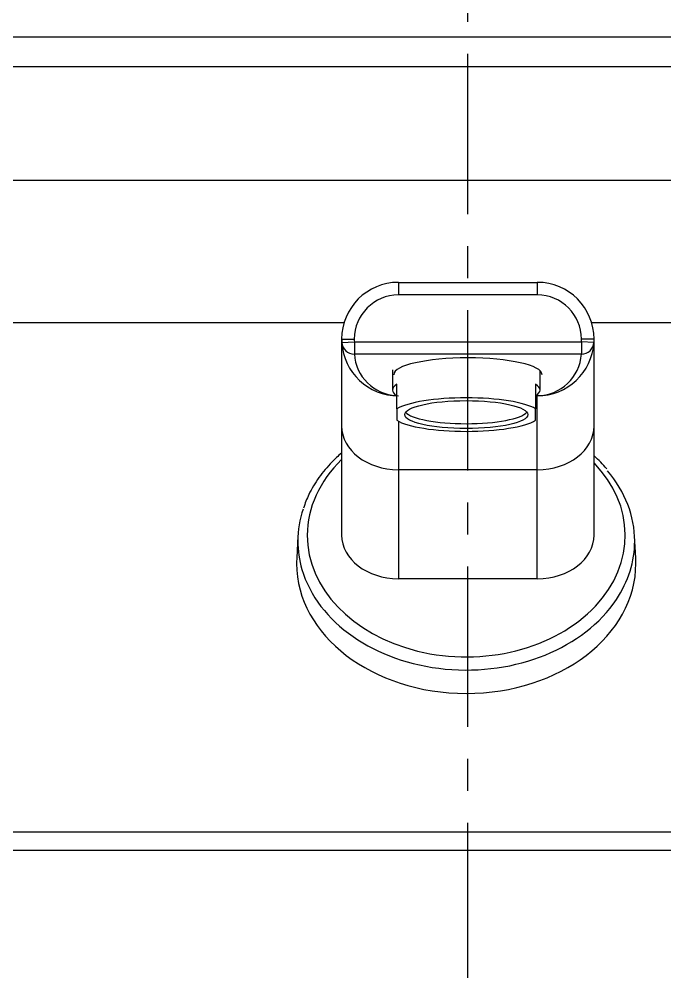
# Model space of a CAD drawing. Header units: millimetres. Extents: x 6110 to 6704, y -2661 to -1821.
# Drawn here: x 6265.35 to 6290.94, y -2395.2 to -2357.44 of the extents above; entities that cross this region are included whole.
import ezdxf

# ---------------------------------------------------------------- set-up
doc = ezdxf.new("R2010")
doc.units = ezdxf.units.MM
doc.header["$LTSCALE"] = 0.1
doc.linetypes.add('CENTERX2', pattern=[101.6, 63.5, -12.7, 12.7, -12.7])
doc.linetypes.add('HIDDEN2', pattern=[4.7625, 3.175, -1.5875])
doc.layers.add('1', color=4, linetype='HIDDEN2', lineweight=13)
doc.layers.add('DIM', color=3, linetype='Continuous', lineweight=9)
doc.layers.add('CENTER', color=1, linetype='CENTERX2')

msp = doc.modelspace()

# ---------------------------------------------------------------- hatches: boundary and pattern name
at = {"layer": 'DIM'}
h = msp.add_hatch(dxfattribs=at)
h.set_pattern_fill('ANSI31', color=2)
edge = h.paths.add_edge_path()
edge.add_line((6619.617, -2595.98), (6619.617, -1962.206))
edge.add_line((6634.617, -1966.11), (6619.617, -1966.11))
edge.add_line((6634.617, -2610.98), (6634.617, -1966.11))
edge.add_line((6634.617, -2610.98), (6184.457, -2610.98))
edge.add_line((6619.617, -2595.98), (6184.457, -2595.98))
edge.add_line((6184.457, -2610.98), (6184.457, -2595.98))

# ---------------------------------------------------------------- linework, layer by layer
at = {"layer": '1', "color": 7, "linetype": 'Continuous', "lineweight": -3}
for p, q in [((6244.713, -2358.138), (6321.552, -2358.138)), ((6321.552, -2359.329), (6244.713, -2359.329)), ((6247.194, -2363.824), (6319.071, -2363.824)), ((6280.382, -2367.871), (6285.882, -2367.871)), ((6280.382, -2367.871), (6280.382, -2368.371)), ((6285.882, -2367.871), (6285.882, -2368.371)), ((6285.882, -2368.371), (6280.382, -2368.371)), ((6278.226, -2369.482), (6261.892, -2369.482)), ((6304.64, -2369.482), (6288.039, -2369.482)), ((6278.132, -2370.121), (6278.132, -2373.572)), ((6278.132, -2370.121), (6278.632, -2370.121)), ((6288.132, -2370.121), (6287.632, -2370.121)), ((6288.132, -2373.572), (6288.132, -2370.121)), ((6278.136, -2370.254), (6278.635, -2370.224)), ((6278.635, -2370.224), (6287.629, -2370.224)), ((6278.635, -2370.224), (6278.635, -2370.711)), ((6288.128, -2370.254), (6287.629, -2370.224)), ((6287.629, -2370.224), (6287.629, -2370.711)), ((6287.629, -2370.711), (6278.635, -2370.711)), ((6280.143, -2371.335), (6280.143, -2372.139)), ((6285.993, -2372.139), (6285.993, -2371.378)), ((6280.318, -2372.886), (6280.318, -2371.912)), ((6285.818, -2371.912), (6285.818, -2372.886)), ((6285.882, -2372.371), (6285.818, -2372.371)), ((6285.829, -2372.358), (6285.882, -2372.358)), ((6285.882, -2372.358), (6285.882, -2372.371)), ((6285.882, -2375.296), (6285.882, -2372.371)), ((6280.318, -2372.886), (6280.318, -2373.339)), ((6285.818, -2373.339), (6285.818, -2372.886)), ((6278.132, -2373.572), (6278.132, -2377.892)), ((6280.382, -2373.376), (6280.382, -2375.296)), ((6288.132, -2377.892), (6288.132, -2373.572)), ((6280.382, -2375.296), (6280.382, -2379.616)), ((6285.882, -2375.296), (6280.382, -2375.296)), ((6285.882, -2379.616), (6285.882, -2375.296)), ((6276.402, -2377.912), (6276.354, -2378.803)), ((6289.782, -2378.803), (6289.734, -2377.912)), ((6285.882, -2379.616), (6280.382, -2379.616)), ((6244.163, -2389.649), (6322.102, -2389.649)), ((6322.102, -2390.387), (6244.163, -2390.387))]:
    msp.add_line(p, q, dxfattribs=at)
for centre, radius, start, end in [((6280.382, -2370.121), 2.25, 90, 180), ((6285.882, -2370.121), 2.25, 0, 90), ((6280.382, -2370.121), 1.75, 90, 180), ((6285.882, -2370.121), 1.75, 0, 90), ((6280.382, -2370.121), 2.25, 180, 183.382), ((6280.382, -2370.121), 1.75, 180, 183.382), ((6285.882, -2370.121), 1.75, 356.618, 0), ((6285.882, -2370.121), 2.25, 356.618, 0), ((6280.382, -2370.121), 2.25, 183.382, 270), ((6285.882, -2370.121), 2.25, 270, 356.618), ((6280.382, -2370.608), 1.75, 183.382, 267.438), ((6285.882, -2370.608), 1.75, 270, 356.618)]:
    msp.add_arc(centre, radius, start, end, dxfattribs=at)
for centre, major_axis, ratio, start_param, end_param in [((6278.635, -2370.224), (-0.499, -0.029), 0.973753, 0, 1.513316), ((6287.629, -2370.224), (-0.499, 0.029), 0.973753, 1.628277, 3.141593), ((6283.132, -2371.53), (2.938, 0), 0.22723, 0, 3.141592), ((6283.132, -2371.287), (2.938, 0), 0.22723, 6.05385, 6.099697), ((6283.068, -2372.139), (2.925, 0), 0.22723, 2.793928, 3.489257), ((6283.068, -2372.139), (2.925, 0), 0.22723, 5.935521, 6.63085), ((6283.068, -2373.112), (-2.925, 0), 0.22723, 3.489257, 5.935521), ((6283.068, -2372.918), (2.438, 0), 0.22723, 3.318406, 6.106372), ((6280.382, -2373.572), (2.25, 0), 0.766044, 3.141593, 4.712389), ((6283.068, -2373.112), (-2.925, 0), 0.22723, 0.347665, 2.793928), ((6285.882, -2373.572), (2.25, 0), 0.766044, 4.712389, 6.283185), ((6283.068, -2377.892), (-6.297, 0), 0.766044, 5.613142, 6.283185), ((6283.068, -2377.892), (-6.297, 0), 0.766044, 0, 3.777962), ((6283.068, -2378.125), (6.672, 0), 0.766044, 0, 0.575697), ((6283.068, -2378.125), (6.672, 0), 0.766044, 2.890265, 3.141593), ((6283.068, -2378.125), (6.672, 0), 0.766044, 3.141593, 3.36278), ((6280.382, -2377.892), (2.25, 0), 0.766044, 3.141593, 4.712389), ((6285.882, -2377.892), (2.25, 0), 0.766044, 4.712389, 6.283185), ((6283.068, -2378.125), (6.672, 0), 0.766044, 5.812339, 6.283185), ((6283.068, -2379.017), (6.72, 0), 0.766044, 3.099868, 3.141593), ((6283.068, -2379.017), (6.72, 0), 0.766044, 0, 0.041626), ((6283.068, -2379.017), (6.72, 0), 0.766044, 3.141593, 6.283185), ((6283.068, -2378.125), (6.672, 0), 0.766044, 3.36278, 5.812339)]:
    msp.add_ellipse(centre, major_axis=major_axis, ratio=ratio, start_param=start_param, end_param=end_param, dxfattribs=at)
msp.add_ellipse((6283.068, -2373.112), major_axis=(2.438, 0), ratio=0.22723, dxfattribs=at)
msp.add_open_spline([(6278.121, -2374.641), (6277.99, -2374.753), (6277.664, -2375.06), (6277.214, -2375.6), (6276.84, -2376.218), (6276.681, -2376.633), (6276.625, -2376.817)], degree=3, knots=[0, 0, 0, 0, 0.183687, 0.480338, 0.775979, 1, 1, 1, 1], dxfattribs=at)
msp.add_open_spline([(6288.636, -2375.265), (6288.482, -2375.084), (6288.316, -2374.912), (6288.137, -2374.749)], degree=3, dxfattribs=at)
at = {"layer": 'CENTER'}
msp.add_line((6283.132, -2456.602), (6283.132, -2143.425), dxfattribs=at)

doc.saveas('drawing.dxf')
